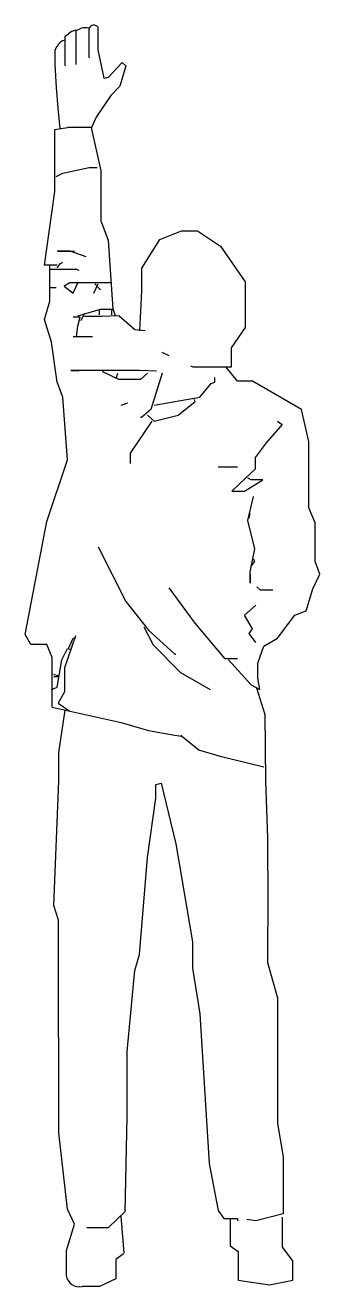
# Model space of a CAD drawing. Header units: millimetres. Extents: x -1632.91 to -1632.52, y 1842.35 to 1844.02.
import ezdxf

# ---------------------------------------------------------------- set-up
doc = ezdxf.new("R2010")
doc.units = ezdxf.units.MM
doc.header["$LTSCALE"] = 10
doc.layers.add('Humanos', color=2, linetype='Continuous')

msp = doc.modelspace()

# ---------------------------------------------------------------- linework, layer by layer
at = {"layer": 'Humanos'}
for p, q in [((-1632.8179, 1844.0139), (-1632.8179, 1843.9837)), ((-1632.8743, 1843.9837), (-1632.8715, 1843.9882)), ((-1632.8743, 1843.964), (-1632.8743, 1843.9837)), ((-1632.8179, 1843.9837), (-1632.8096, 1843.9459)), ((-1632.8035, 1843.9474), (-1632.7854, 1843.967)), ((-1632.7854, 1843.967), (-1632.7808, 1843.9625)), ((-1632.8725, 1843.9338), (-1632.8743, 1843.964)), ((-1632.7808, 1843.9625), (-1632.7884, 1843.9353)), ((-1632.8704, 1843.9066), (-1632.8725, 1843.9338)), ((-1632.8096, 1843.9459), (-1632.8035, 1843.9474)), ((-1632.7884, 1843.9353), (-1632.8005, 1843.9232)), ((-1632.8005, 1843.9232), (-1632.8201, 1843.8945)), ((-1632.8677, 1843.8794), (-1632.8704, 1843.9066)), ((-1632.8201, 1843.8945), (-1632.8262, 1843.8809)), ((-1632.8262, 1843.8809), (-1632.8579, 1843.8809)), ((-1632.8813, 1843.6512), (-1632.8813, 1843.6988)), ((-1632.8881, 1843.627), (-1632.8813, 1843.6512)), ((-1632.8791, 1843.5968), (-1632.8881, 1843.627)), ((-1632.8715, 1843.5439), (-1632.8791, 1843.5968)), ((-1632.864, 1843.5243), (-1632.8715, 1843.5439)), ((-1632.8579, 1843.4412), (-1632.864, 1843.5243)), ((-1632.8851, 1843.3596), (-1632.8579, 1843.4412)), ((-1632.9138, 1843.21), (-1632.8851, 1843.3596)), ((-1632.9063, 1843.1971), (-1632.9138, 1843.21)), ((-1632.8473, 1843.2084), (-1632.8617, 1843.1661)), ((-1632.8851, 1843.1971), (-1632.9063, 1843.1971)), ((-1632.8783, 1843.1797), (-1632.8851, 1843.1971)), ((-1632.8783, 1843.1139), (-1632.8783, 1843.1797)), ((-1632.8617, 1843.1661), (-1632.8617, 1843.1344)), ((-1632.8617, 1843.1344), (-1632.87, 1843.1193)), ((-1632.87, 1843.1193), (-1632.8549, 1843.1087)), ((-1632.8783, 1843.1139), (-1632.7869, 1843.0936)), ((-1632.7869, 1843.0936), (-1632.7506, 1843.083)), ((-1632.7506, 1843.083), (-1632.7159, 1843.077)), ((-1632.7159, 1843.077), (-1632.7068, 1843.0755)), ((-1632.7068, 1843.0755), (-1632.7068, 1843.077))]:
    msp.add_line(p, q, dxfattribs=at)
for points in [[(-1632.8609, 1843.9625), (-1632.8609, 1844.0018), (-1632.8564, 1844.0048)], [(-1632.8466, 1843.964), (-1632.8466, 1844.0093), (-1632.8398, 1844.0124)], [(-1632.8292, 1843.9731), (-1632.8292, 1844.0124)], [(-1632.8715, 1843.6988), (-1632.8881, 1843.6988), (-1632.8745, 1843.7963), (-1632.8745, 1843.8783), (-1632.8579, 1843.8809)], [(-1632.8443, 1843.6316), (-1632.8141, 1843.6406), (-1632.7975, 1843.6406), (-1632.8035, 1843.7313), (-1632.8133, 1843.757), (-1632.8133, 1843.8235), (-1632.8262, 1843.8809)], [(-1632.873, 1843.8159), (-1632.864, 1843.8204), (-1632.8292, 1843.828), (-1632.8186, 1843.828)], [(-1632.7593, 1843.6947), (-1632.7355, 1843.7328), (-1632.7068, 1843.7441), (-1632.6856, 1843.7441), (-1632.6554, 1843.7237), (-1632.6229, 1843.6769), (-1632.6229, 1843.6164), (-1632.6411, 1843.5892), (-1632.6411, 1843.5636), (-1632.6584, 1843.5636), (-1632.6917, 1843.5636), (-1632.6947, 1843.5651)], [(-1632.8715, 1843.7177), (-1632.8549, 1843.7177), (-1632.8337, 1843.7101)], [(-1632.8488, 1843.7169), (-1632.87, 1843.7169)], [(-1632.8715, 1843.695), (-1632.867, 1843.7011), (-1632.864, 1843.7026)], [(-1632.8821, 1843.6935), (-1632.8458, 1843.6935), (-1632.8428, 1843.692)], [(-1632.762, 1843.6119), (-1632.7593, 1843.6648), (-1632.7593, 1843.6947)], [(-1632.8806, 1843.6693), (-1632.873, 1843.6693)], [(-1632.8005, 1843.6754), (-1632.8549, 1843.6754), (-1632.8624, 1843.6708), (-1632.8504, 1843.6618), (-1632.8443, 1843.6754)], [(-1632.8232, 1843.6618), (-1632.8171, 1843.6739)], [(-1632.8141, 1843.6663), (-1632.8216, 1843.6739)], [(-1632.8398, 1843.6255), (-1632.8352, 1843.6346)], [(-1632.8156, 1843.6331), (-1632.8156, 1843.6391)], [(-1632.799, 1843.6331), (-1632.799, 1843.6391)], [(-1632.7944, 1843.6316), (-1632.7975, 1843.6406)], [(-1632.8458, 1843.6044), (-1632.8443, 1843.618), (-1632.8413, 1843.6301), (-1632.8504, 1843.6301)], [(-1632.7552, 1843.6119), (-1632.7688, 1843.6134), (-1632.7899, 1843.6316), (-1632.8126, 1843.6308), (-1632.8352, 1843.6308)], [(-1632.8504, 1843.6044), (-1632.8247, 1843.6044)], [(-1632.7234, 1843.5787), (-1632.7325, 1843.5832)], [(-1632.74, 1843.5583), (-1632.7627, 1843.5594), (-1632.8126, 1843.5592), (-1632.8534, 1843.5592), (-1632.8428, 1843.559), (-1632.8428, 1843.5605)], [(-1632.7521, 1843.556), (-1632.7612, 1843.5477), (-1632.7899, 1843.5477), (-1632.8111, 1843.5575), (-1632.8111, 1843.559)], [(-1632.7929, 1843.55), (-1632.7914, 1843.556)], [(-1632.7325, 1843.556), (-1632.7476, 1843.5077), (-1632.7597, 1843.4971), (-1632.7612, 1843.4971)], [(-1632.7431, 1843.5137), (-1632.6826, 1843.5243), (-1632.6675, 1843.5424), (-1632.663, 1843.5439), (-1632.663, 1843.55)], [(-1632.6448, 1843.1767), (-1632.6146, 1843.1435), (-1632.6033, 1843.1374), (-1632.6059, 1843.1525), (-1632.6059, 1843.1722), (-1632.598, 1843.1948), (-1632.5799, 1843.2054), (-1632.5572, 1843.2357), (-1632.5421, 1843.2417), (-1632.533, 1843.2704), (-1632.524, 1843.2901), (-1632.53, 1843.3067), (-1632.53, 1843.3581), (-1632.5383, 1843.3777), (-1632.5383, 1843.4653), (-1632.5481, 1843.5077), (-1632.6131, 1843.5454), (-1632.6328, 1843.5454), (-1632.6479, 1843.5636)], [(-1632.7869, 1843.5137), (-1632.7778, 1843.5167)], [(-1632.7521, 1843.5001), (-1632.7431, 1843.4925), (-1632.7113, 1843.5001), (-1632.6887, 1843.5182), (-1632.6902, 1843.5212)], [(-1632.7461, 1843.4925), (-1632.7748, 1843.4502), (-1632.7748, 1843.4366)], [(-1632.5799, 1843.4925), (-1632.5738, 1843.488), (-1632.595, 1843.4638), (-1632.6093, 1843.4442), (-1632.6093, 1843.4291), (-1632.6222, 1843.417), (-1632.6403, 1843.3996), (-1632.6237, 1843.3996), (-1632.5995, 1843.4147), (-1632.6146, 1843.4147), (-1632.6192, 1843.417)], [(-1632.6584, 1843.4321), (-1632.6328, 1843.4321)], [(-1632.6161, 1843.2901), (-1632.6161, 1843.278), (-1632.6161, 1843.2931), (-1632.6101, 1843.3233), (-1632.6192, 1843.3611), (-1632.6116, 1843.3928)], [(-1632.6176, 1843.3641), (-1632.6161, 1843.3701)], [(-1632.8171, 1843.3263), (-1632.7808, 1843.2538), (-1632.7506, 1843.216), (-1632.7159, 1843.1843), (-1632.7144, 1843.1843)], [(-1632.6146, 1843.3006), (-1632.6101, 1843.3067), (-1632.6116, 1843.3097)], [(-1632.6328, 1843.1782), (-1632.6494, 1843.1782), (-1632.6887, 1843.2251), (-1632.7234, 1843.2719)], [(-1632.5859, 1843.2689), (-1632.6025, 1843.2689), (-1632.6071, 1843.2734)], [(-1632.6086, 1843.1994), (-1632.6176, 1843.2115), (-1632.6131, 1843.2175), (-1632.6237, 1843.2357), (-1632.6086, 1843.2492)], [(-1632.7567, 1843.2205), (-1632.7446, 1843.1964), (-1632.7083, 1843.1601), (-1632.669, 1843.1374)], [(-1632.8564, 1843.1918), (-1632.8504, 1843.2054), (-1632.8473, 1843.2054)], [(-1632.8791, 1843.1374), (-1632.8715, 1843.1404), (-1632.8655, 1843.1767), (-1632.8579, 1843.1918), (-1632.8534, 1843.1903)], [(-1632.87, 1843.1556), (-1632.876, 1843.1571)], [(-1632.87, 1843.1541), (-1632.876, 1843.1541)], [(-1632.6076, 1843.1397), (-1632.5965, 1843.1042), (-1632.5957, 1843.0165), (-1632.5931, 1842.941), (-1632.5925, 1842.8548), (-1632.593, 1842.7914), (-1632.593, 1842.7763), (-1632.5799, 1842.7294), (-1632.5799, 1842.5632), (-1632.5723, 1842.5194), (-1632.5723, 1842.4438), (-1632.6086, 1842.4348), (-1632.6207, 1842.4363)], [(-1632.8594, 1842.3622), (-1632.8594, 1842.3955), (-1632.8488, 1842.4302), (-1632.8579, 1842.4499), (-1632.8692, 1842.5511), (-1632.8696, 1842.8035), (-1632.8696, 1842.8322), (-1632.876, 1842.8518), (-1632.8692, 1843.0165), (-1632.8692, 1843.0543), (-1632.8609, 1843.1102)], [(-1632.598, 1843.0347), (-1632.6539, 1843.0483), (-1632.6841, 1843.0573), (-1632.7068, 1843.0755)], [(-1632.8322, 1842.4257), (-1632.8035, 1842.4257), (-1632.7816, 1842.4468), (-1632.779, 1842.5723), (-1632.779, 1842.6584), (-1632.7688, 1842.7657), (-1632.7627, 1842.7868), (-1632.7521, 1842.9153), (-1632.7408, 1842.9939), (-1632.7408, 1843.012), (-1632.734, 1843.0135), (-1632.7144, 1842.9334), (-1632.6924, 1842.8035), (-1632.6924, 1842.7687), (-1632.6826, 1842.7083), (-1632.6705, 1842.5103), (-1632.6584, 1842.4484), (-1632.6509, 1842.4378), (-1632.6328, 1842.4378), (-1632.6328, 1842.4348)], [(-1632.7827, 1842.3918), (-1632.7869, 1842.4408)], [(-1632.6426, 1842.4378), (-1632.6426, 1842.4015), (-1632.632, 1842.394), (-1632.632, 1842.3562), (-1632.5904, 1842.3501), (-1632.5595, 1842.3562), (-1632.5595, 1842.3819), (-1632.5731, 1842.4), (-1632.5731, 1842.4393)], [(-1632.7839, 1842.3909), (-1632.7937, 1842.3834), (-1632.7937, 1842.3577), (-1632.8156, 1842.3479), (-1632.8383, 1842.3479)]]:
    msp.add_lwpolyline(points, dxfattribs=at)
for centre, radius, start, end in [((-1632.8448, 1843.9925), 0.017, 96.1909, 133.4003), ((-1632.8345, 1843.9574), 0.0552, 84.5021, 95.4979), ((-1632.823, 1844.0091), 0.00701, 42.8828, 152.2479), ((-1632.859, 1843.9832), 0.0134, 98.1021, 158.3015), ((-1632.8423, 1842.3648), 0.0174, 188.3959, 283.2875)]:
    msp.add_arc(centre, radius, start, end, dxfattribs=at)

doc.saveas('drawing.dxf')
